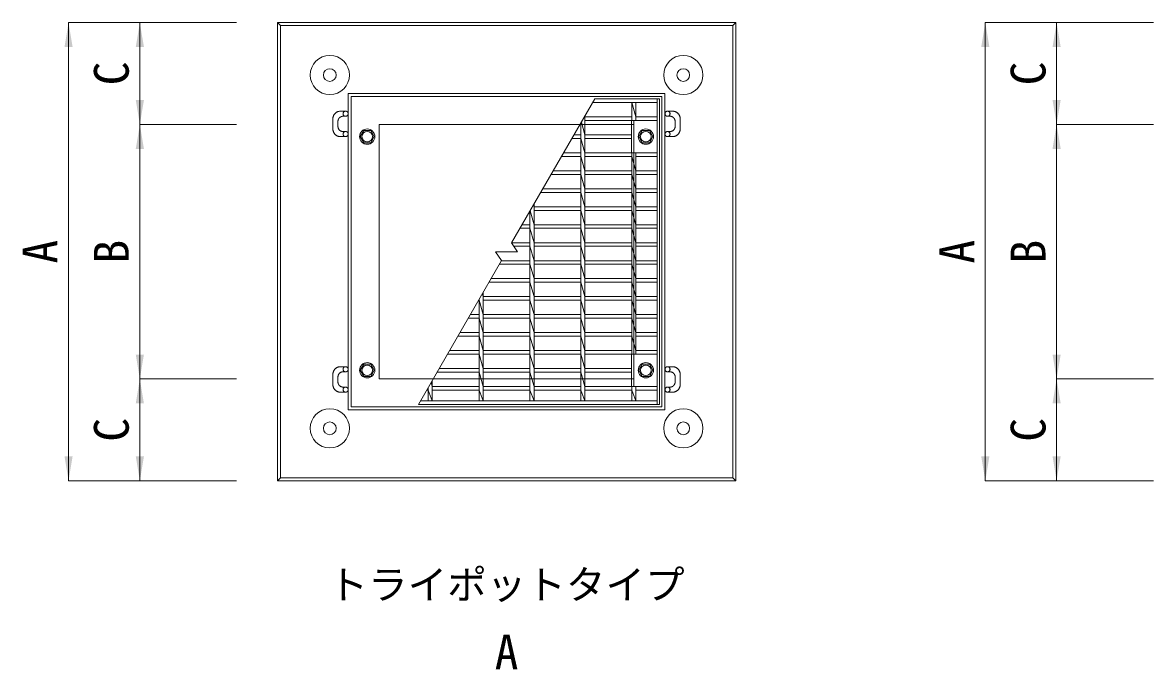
# Model space of a CAD drawing. Units: millimetres, scale not verified. Extents: x 3819 to 56619, y -16688 to 1396.
# Drawn here: x 22669 to 24889, y -6521 to -5250 of the extents above; entities that cross this region are included whole.
import ezdxf
from ezdxf.enums import TextEntityAlignment as Align

# ---------------------------------------------------------------- set-up
doc = ezdxf.new("R2010")
doc.units = ezdxf.units.MM
doc.header["$LTSCALE"] = 50
doc.linetypes.add('USER2', pattern=[2, 1, -1])
doc.layers.add('0_2', color=7, linetype='Continuous')
for name, color, linetype, lineweight in [('受枠', 3, 'USER2', 5), ('寸法線', 7, 'Continuous', 13), ('集水桝', 1, 'Continuous', 5), ('ｲﾝｻｰﾄ', 3, 'Continuous', 9), ('ｸﾞﾚｰﾁﾝｸﾞ', 7, 'Continuous', 5)]:
    doc.layers.add(name, color=color, linetype=linetype, lineweight=lineweight)
doc.styles.add('ＭＳ ゴシック', font='')
doc.styles.get('ＭＳ ゴシック').set_extended_font_data('MS Gothic')

# ---------------------------------------------------------------- blocks, each defined once
blk = doc.blocks.new('filled_arrow')
at = {"color": 0, "linetype": 'Continuous', "lineweight": -2}
blk.add_solid([(7.5, 1.25), (0, 0), (7.5, -1.25)], dxfattribs=at)

msp = doc.modelspace()

# ---------------------------------------------------------------- linework, layer by layer
at = {"layer": '受枠', "linetype": 'Continuous', "lineweight": 9}
for p, q in [((23307.93, -5389.17), (23307.93, -6011.17)), ((23307.93, -5389.17), (23929.93, -5389.17)), ((23929.93, -5389.17), (23929.93, -6011.17)), ((23313.93, -5395.17), (23313.93, -6005.17)), ((23313.93, -5395.17), (23923.93, -5395.17)), ((23923.93, -5395.17), (23923.93, -6005.17)), ((23307.93, -6011.17), (23929.93, -6011.17)), ((23313.93, -6005.17), (23923.93, -6005.17))]:
    msp.add_line(p, q, dxfattribs=at)
at = {"layer": '受枠'}
for p, q in [((23277.93, -5459.17), (23277.93, -5439.17)), ((23292.93, -5424.17), (23302.93, -5424.17)), ((23297.93, -5434.17), (23302.93, -5434.17)), ((23944.93, -5424.17), (23934.93, -5424.17)), ((23939.93, -5434.17), (23934.93, -5434.17)), ((23959.93, -5459.17), (23959.93, -5439.17)), ((23287.93, -5454.17), (23287.93, -5444.17)), ((23949.93, -5454.17), (23949.93, -5444.17)), ((23292.93, -5474.17), (23302.93, -5474.17)), ((23297.93, -5464.17), (23302.93, -5464.17)), ((23939.93, -5464.17), (23934.93, -5464.17)), ((23944.93, -5474.17), (23934.93, -5474.17)), ((23292.93, -5926.17), (23302.93, -5926.17)), ((23944.93, -5926.17), (23934.93, -5926.17)), ((23277.93, -5941.17), (23277.93, -5961.17)), ((23287.93, -5946.17), (23287.93, -5956.17)), ((23297.93, -5936.17), (23302.93, -5936.17)), ((23939.93, -5936.17), (23934.93, -5936.17)), ((23949.93, -5946.17), (23949.93, -5956.17)), ((23959.93, -5941.17), (23959.93, -5961.17)), ((23297.93, -5966.17), (23302.93, -5966.17)), ((23939.93, -5966.17), (23934.93, -5966.17)), ((23292.93, -5976.17), (23302.93, -5976.17)), ((23944.93, -5976.17), (23934.93, -5976.17))]:
    msp.add_line(p, q, dxfattribs=at)
at = {"layer": '受枠', "linetype": 'Continuous'}
for points in [[(23338.51, -5486.17), (23331.58, -5474.17), (23338.51, -5462.17), (23352.36, -5462.17), (23359.29, -5474.17), (23352.36, -5486.17)], [(23885.51, -5486.17), (23878.58, -5474.17), (23885.51, -5462.17), (23899.36, -5462.17), (23906.29, -5474.17), (23899.36, -5486.17)], [(23338.51, -5945.17), (23331.58, -5933.17), (23338.51, -5921.17), (23352.36, -5921.17), (23359.29, -5933.17), (23352.36, -5945.17)], [(23885.51, -5945.17), (23878.58, -5933.17), (23885.51, -5921.17), (23899.36, -5921.17), (23906.29, -5933.17), (23899.36, -5945.17)]]:
    msp.add_lwpolyline(points, close=True, dxfattribs=at)
at = {"layer": '受枠'}
for centre in [(23302.93, -5429.17), (23934.93, -5429.17), (23302.93, -5469.17), (23934.93, -5469.17), (23302.93, -5931.17), (23934.93, -5931.17), (23302.93, -5971.17), (23934.93, -5971.17)]:
    msp.add_circle(centre, 5, dxfattribs=at)
at = {"layer": '受枠', "linetype": 'Continuous'}
for centre, radius in [((23345.43, -5474.17), 15), ((23892.43, -5474.17), 15), ((23345.43, -5474.17), 10.39), ((23892.43, -5474.17), 10.39), ((23345.43, -5933.17), 15), ((23345.43, -5933.17), 10.39), ((23892.43, -5933.17), 15), ((23892.43, -5933.17), 10.39)]:
    msp.add_circle(centre, radius, dxfattribs=at)
at = {"layer": '受枠'}
for centre, radius, start, end in [((23292.93, -5439.17), 15, 90, 180), ((23297.93, -5444.17), 10, 90, 180), ((23939.93, -5444.17), 10, 0, 90), ((23944.93, -5439.17), 15, 0, 90), ((23292.93, -5459.17), 15, 180, 270), ((23297.93, -5454.17), 10, 180, 270), ((23939.93, -5454.17), 10, 270, 0), ((23944.93, -5459.17), 15, 270, 0), ((23292.93, -5941.17), 15, 90, 180), ((23944.93, -5941.17), 15, 0, 90), ((23297.93, -5946.17), 10, 90, 180), ((23939.93, -5946.17), 10, 0, 90), ((23292.93, -5961.17), 15, 180, 270), ((23297.93, -5956.17), 10, 180, 270), ((23939.93, -5956.17), 10, 270, 0), ((23944.93, -5961.17), 15, 270, 0)]:
    msp.add_arc(centre, radius, start, end, dxfattribs=at)
at = {"layer": '寸法線'}
for p, q in [((22758.93, -5250.17), (22758.93, -6150.17)), ((23088.93, -5250.17), (22758.93, -5250.17)), ((22898.93, -5250.17), (22898.93, -5450.17)), ((23088.93, -5250.17), (22898.93, -5250.17)), ((24558.93, -5250.17), (24558.93, -6150.17)), ((24888.93, -5250.17), (24558.93, -5250.17)), ((24698.93, -5250.17), (24698.93, -5450.17)), ((24888.93, -5250.17), (24698.93, -5250.17)), ((23088.93, -5450.17), (22898.93, -5450.17)), ((22898.93, -5450.17), (22898.93, -5950.17)), ((23088.93, -5450.17), (22898.93, -5450.17)), ((24888.93, -5450.17), (24698.93, -5450.17)), ((24698.93, -5450.17), (24698.93, -5950.17)), ((24888.93, -5450.17), (24698.93, -5450.17)), ((23088.93, -5950.17), (22898.93, -5950.17)), ((22898.93, -5950.17), (22898.93, -6150.17)), ((23088.93, -5950.17), (22898.93, -5950.17)), ((24888.93, -5950.17), (24698.93, -5950.17)), ((24698.93, -5950.17), (24698.93, -6150.17)), ((24888.93, -5950.17), (24698.93, -5950.17)), ((23088.93, -6150.17), (22758.93, -6150.17)), ((23088.93, -6150.17), (22898.93, -6150.17)), ((24888.93, -6150.17), (24558.93, -6150.17)), ((24888.93, -6150.17), (24698.93, -6150.17))]:
    msp.add_line(p, q, dxfattribs=at)
at = {"layer": '集水桝', "lineweight": 20}
for p, q in [((23168.93, -5250.17), (24068.93, -5250.17)), ((23168.93, -5250.17), (23168.93, -6150.17)), ((24068.93, -5250.17), (24068.93, -6150.17)), ((23368.93, -5450.17), (23368.93, -5950.17)), ((23368.93, -5450.17), (23868.93, -5450.17)), ((23868.93, -5450.17), (23868.93, -5950.17)), ((23368.93, -5950.17), (23868.93, -5950.17)), ((23168.93, -6150.17), (24068.93, -6150.17))]:
    msp.add_line(p, q, dxfattribs=at)
at = {"layer": '集水桝'}
for p, q in [((23168.93, -5250.17), (23174.93, -5256.17)), ((23174.93, -5256.17), (23174.93, -6144.17)), ((23174.93, -5256.17), (24062.93, -5256.17)), ((24062.93, -5256.17), (24068.93, -5250.17)), ((24062.93, -5256.17), (24062.93, -6144.17)), ((23168.93, -6150.17), (23174.93, -6144.17)), ((23174.93, -6144.17), (24062.93, -6144.17)), ((24062.93, -6144.17), (24068.93, -6150.17))]:
    msp.add_line(p, q, dxfattribs=at)
at = {"layer": 'ｲﾝｻｰﾄ'}
for centre, radius in [((23271.93, -5353.17), 38.5), ((23965.93, -5353.17), 38.5), ((23271.93, -5353.17), 12.5), ((23965.93, -5353.17), 12.5), ((23271.93, -6047.17), 38.5), ((23965.93, -6047.17), 38.5), ((23271.93, -6047.17), 12.5), ((23965.93, -6047.17), 12.5)]:
    msp.add_circle(centre, radius, dxfattribs=at)
at = {"layer": 'ｸﾞﾚｰﾁﾝｸﾞ'}
for p, q in [((23628.93, -5682.85), (23792.14, -5400.17)), ((23788.1, -5407.17), (23914.43, -5407.17)), ((23792.14, -5400.17), (23918.93, -5400.17)), ((23864.93, -5407.17), (23872.93, -5435.47)), ((23864.93, -5407.17), (23864.93, -5442.47)), ((23872.93, -5407.17), (23872.93, -5442.47)), ((23914.43, -5400.17), (23914.43, -6000.17)), ((23918.93, -5400.17), (23918.93, -6000.17)), ((23772.55, -5434.11), (23772.93, -5435.47)), ((23772.93, -5433.44), (23772.93, -5993.17)), ((23772.93, -5435.47), (23864.93, -5435.47)), ((23872.93, -5435.47), (23914.43, -5435.47)), ((23764.93, -5447.3), (23764.93, -5993.17)), ((23765.85, -5445.71), (23772.93, -5470.77)), ((23772.93, -5442.47), (23914.43, -5442.47)), ((23864.43, -5442.47), (23864.43, -5506.07)), ((23868.93, -5442.47), (23868.93, -5506.07)), ((23747.34, -5477.77), (23764.93, -5477.77)), ((23751.38, -5470.77), (23764.93, -5470.77)), ((23764.93, -5477.77), (23772.93, -5506.07)), ((23772.93, -5470.77), (23864.43, -5470.77)), ((23772.93, -5477.77), (23864.43, -5477.77)), ((23726.96, -5513.07), (23764.93, -5513.07)), ((23731, -5506.07), (23764.93, -5506.07)), ((23764.93, -5513.07), (23772.93, -5541.37)), ((23772.93, -5506.07), (23914.43, -5506.07)), ((23772.93, -5513.07), (23864.93, -5513.07)), ((23864.93, -5506.07), (23864.93, -5901.37)), ((23864.93, -5513.07), (23872.93, -5541.37)), ((23872.93, -5506.07), (23872.93, -5901.37)), ((23872.93, -5513.07), (23914.43, -5513.07)), ((23706.58, -5548.37), (23764.93, -5548.37)), ((23710.62, -5541.37), (23764.93, -5541.37)), ((23764.93, -5548.37), (23772.93, -5576.67)), ((23772.93, -5541.37), (23864.93, -5541.37)), ((23772.93, -5548.37), (23864.93, -5548.37)), ((23864.93, -5548.37), (23872.93, -5576.67)), ((23872.93, -5541.37), (23914.43, -5541.37)), ((23872.93, -5548.37), (23914.43, -5548.37)), ((23686.2, -5583.67), (23764.93, -5583.67)), ((23690.24, -5576.67), (23764.93, -5576.67)), ((23764.93, -5583.67), (23772.93, -5611.97)), ((23772.93, -5576.67), (23864.93, -5576.67)), ((23772.93, -5583.67), (23864.93, -5583.67)), ((23864.93, -5583.67), (23872.93, -5611.97)), ((23872.93, -5576.67), (23914.43, -5576.67)), ((23872.93, -5583.67), (23914.43, -5583.67)), ((23671.92, -5608.4), (23672.93, -5611.97)), ((23672.93, -5606.64), (23672.93, -5993.17)), ((23672.93, -5611.97), (23764.93, -5611.97)), ((23772.93, -5611.97), (23864.93, -5611.97)), ((23872.93, -5611.97), (23914.43, -5611.97)), ((23664.93, -5620.5), (23664.93, -5993.17)), ((23665.22, -5620), (23672.93, -5647.27)), ((23672.93, -5618.97), (23764.93, -5618.97)), ((23764.93, -5618.97), (23772.93, -5647.27)), ((23772.93, -5618.97), (23864.93, -5618.97)), ((23864.93, -5618.97), (23872.93, -5647.27)), ((23872.93, -5618.97), (23914.43, -5618.97)), ((23645.44, -5654.27), (23664.93, -5654.27)), ((23649.48, -5647.27), (23664.93, -5647.27)), ((23664.93, -5654.27), (23672.93, -5682.57)), ((23672.93, -5647.27), (23764.93, -5647.27)), ((23672.93, -5654.27), (23764.93, -5654.27)), ((23764.93, -5654.27), (23772.93, -5682.57)), ((23772.93, -5647.27), (23864.93, -5647.27)), ((23772.93, -5654.27), (23864.93, -5654.27)), ((23864.93, -5654.27), (23872.93, -5682.57)), ((23872.93, -5647.27), (23914.43, -5647.27)), ((23872.93, -5654.27), (23914.43, -5654.27)), ((23640.37, -5700.17), (23628.93, -5682.85)), ((23629.1, -5682.57), (23664.93, -5682.57)), ((23672.93, -5682.57), (23764.93, -5682.57)), ((23772.93, -5682.57), (23864.93, -5682.57)), ((23872.93, -5682.57), (23914.43, -5682.57)), ((23597.5, -5700.17), (23640.37, -5700.17)), ((23608.93, -5717.5), (23597.5, -5700.17)), ((23633.37, -5689.57), (23664.93, -5689.57)), ((23664.93, -5689.57), (23672.93, -5717.87)), ((23672.93, -5689.57), (23764.93, -5689.57)), ((23764.93, -5689.57), (23772.93, -5717.87)), ((23772.93, -5689.57), (23864.93, -5689.57)), ((23864.93, -5689.57), (23872.93, -5717.87)), ((23872.93, -5689.57), (23914.43, -5689.57)), ((23445.73, -6000.17), (23608.93, -5717.5)), ((23604.67, -5724.87), (23664.93, -5724.87)), ((23608.72, -5717.87), (23664.93, -5717.87)), ((23664.93, -5724.87), (23672.93, -5753.17)), ((23672.93, -5717.87), (23764.93, -5717.87)), ((23672.93, -5724.87), (23764.93, -5724.87)), ((23764.93, -5724.87), (23772.93, -5753.17)), ((23772.93, -5717.87), (23864.93, -5717.87)), ((23772.93, -5724.87), (23864.93, -5724.87)), ((23864.93, -5724.87), (23872.93, -5753.17)), ((23872.93, -5717.87), (23914.43, -5717.87)), ((23872.93, -5724.87), (23914.43, -5724.87)), ((23584.29, -5760.17), (23664.93, -5760.17)), ((23588.34, -5753.17), (23664.93, -5753.17)), ((23664.93, -5760.17), (23672.93, -5788.47)), ((23672.93, -5753.17), (23764.93, -5753.17)), ((23672.93, -5760.17), (23764.93, -5760.17)), ((23764.93, -5760.17), (23772.93, -5788.47)), ((23772.93, -5753.17), (23864.93, -5753.17)), ((23772.93, -5760.17), (23864.93, -5760.17)), ((23864.93, -5760.17), (23872.93, -5788.47)), ((23872.93, -5753.17), (23914.43, -5753.17)), ((23872.93, -5760.17), (23914.43, -5760.17)), ((23564.93, -5793.71), (23564.93, -5993.17)), ((23571.3, -5782.68), (23572.93, -5788.47)), ((23572.93, -5779.85), (23572.93, -5993.17)), ((23572.93, -5788.47), (23664.93, -5788.47)), ((23672.93, -5788.47), (23764.93, -5788.47)), ((23772.93, -5788.47), (23864.93, -5788.47)), ((23872.93, -5788.47), (23914.43, -5788.47)), ((23563.91, -5795.47), (23564.93, -5795.47)), ((23564.93, -5795.47), (23572.93, -5823.77)), ((23572.93, -5795.47), (23664.93, -5795.47)), ((23664.93, -5795.47), (23672.93, -5823.77)), ((23672.93, -5795.47), (23764.93, -5795.47)), ((23764.93, -5795.47), (23772.93, -5823.77)), ((23772.93, -5795.47), (23864.93, -5795.47)), ((23864.93, -5795.47), (23872.93, -5823.77)), ((23872.93, -5795.47), (23914.43, -5795.47)), ((23543.53, -5830.77), (23564.93, -5830.77)), ((23547.57, -5823.77), (23564.93, -5823.77)), ((23564.93, -5830.77), (23572.93, -5859.07)), ((23572.93, -5823.77), (23664.93, -5823.77)), ((23572.93, -5830.77), (23664.93, -5830.77)), ((23664.93, -5830.77), (23672.93, -5859.07)), ((23672.93, -5823.77), (23764.93, -5823.77)), ((23672.93, -5830.77), (23764.93, -5830.77)), ((23764.93, -5830.77), (23772.93, -5859.07)), ((23772.93, -5823.77), (23864.93, -5823.77)), ((23772.93, -5830.77), (23864.93, -5830.77)), ((23864.93, -5830.77), (23872.93, -5859.07)), ((23872.93, -5823.77), (23914.43, -5823.77)), ((23872.93, -5830.77), (23914.43, -5830.77)), ((23527.19, -5859.07), (23564.93, -5859.07)), ((23572.93, -5859.07), (23664.93, -5859.07)), ((23672.93, -5859.07), (23764.93, -5859.07)), ((23772.93, -5859.07), (23864.93, -5859.07)), ((23872.93, -5859.07), (23914.43, -5859.07)), ((23523.15, -5866.07), (23564.93, -5866.07)), ((23564.93, -5866.07), (23572.93, -5894.37)), ((23572.93, -5866.07), (23664.93, -5866.07)), ((23664.93, -5866.07), (23672.93, -5894.37)), ((23672.93, -5866.07), (23764.93, -5866.07)), ((23764.93, -5866.07), (23772.93, -5894.37)), ((23772.93, -5866.07), (23864.93, -5866.07)), ((23864.93, -5866.07), (23872.93, -5894.37)), ((23872.93, -5866.07), (23914.43, -5866.07)), ((23502.77, -5901.37), (23564.93, -5901.37)), ((23506.81, -5894.37), (23564.93, -5894.37)), ((23564.93, -5901.37), (23572.93, -5929.67)), ((23572.93, -5894.37), (23664.93, -5894.37)), ((23572.93, -5901.37), (23664.93, -5901.37)), ((23664.93, -5901.37), (23672.93, -5929.67)), ((23672.93, -5894.37), (23764.93, -5894.37)), ((23672.93, -5901.37), (23764.93, -5901.37)), ((23764.93, -5901.37), (23772.93, -5929.67)), ((23772.93, -5894.37), (23864.93, -5894.37)), ((23772.93, -5901.37), (23914.43, -5901.37)), ((23864.43, -5901.37), (23864.43, -5964.97)), ((23868.93, -5901.37), (23868.93, -5964.97)), ((23872.93, -5894.37), (23914.43, -5894.37)), ((23482.39, -5936.67), (23564.93, -5936.67)), ((23486.43, -5929.67), (23564.93, -5929.67)), ((23564.93, -5936.67), (23572.93, -5964.97)), ((23572.93, -5929.67), (23664.93, -5929.67)), ((23572.93, -5936.67), (23664.93, -5936.67)), ((23664.93, -5936.67), (23672.93, -5964.97)), ((23672.93, -5929.67), (23764.93, -5929.67)), ((23672.93, -5936.67), (23764.93, -5936.67)), ((23764.93, -5936.67), (23772.93, -5964.97)), ((23772.93, -5929.67), (23864.43, -5929.67)), ((23772.93, -5936.67), (23864.43, -5936.67)), ((23462.01, -5971.97), (23464.93, -5971.97)), ((23464.93, -5966.91), (23464.93, -5993.17)), ((23464.93, -5971.97), (23472.93, -5993.17)), ((23470.67, -5956.97), (23472.93, -5964.97)), ((23472.93, -5953.05), (23472.93, -5993.17)), ((23472.93, -5964.97), (23564.93, -5964.97)), ((23472.93, -5971.97), (23564.93, -5971.97)), ((23564.93, -5971.97), (23572.93, -5993.17)), ((23572.93, -5964.97), (23664.93, -5964.97)), ((23572.93, -5971.97), (23664.93, -5971.97)), ((23664.93, -5971.97), (23672.93, -5993.17)), ((23672.93, -5964.97), (23764.93, -5964.97)), ((23672.93, -5971.97), (23764.93, -5971.97)), ((23764.93, -5971.97), (23772.93, -5993.17)), ((23772.93, -5964.97), (23914.43, -5964.97)), ((23772.93, -5971.97), (23864.93, -5971.97)), ((23864.93, -5964.97), (23864.93, -5993.17)), ((23864.93, -5971.97), (23872.93, -5993.17)), ((23872.93, -5964.97), (23872.93, -5993.17)), ((23872.93, -5971.97), (23914.43, -5971.97)), ((23449.77, -5993.17), (23914.43, -5993.17)), ((23445.73, -6000.17), (23918.93, -6000.17))]:
    msp.add_line(p, q, dxfattribs=at)

# ---------------------------------------------------------------- block references
at = {"layer": '寸法線', "xscale": 6.4, "yscale": 6.4}
for p, rotation in [((22758.93, -5250.17), 270), ((22898.93, -5250.17), 270), ((24558.93, -5250.17), 270), ((24698.93, -5250.17), 270), ((22898.93, -5450.17), 90), ((24698.93, -5450.17), 90), ((22898.93, -5450.17), 270), ((24698.93, -5450.17), 270), ((22898.93, -5950.17), 90), ((24698.93, -5950.17), 90), ((22898.93, -5950.17), 270), ((24698.93, -5950.17), 270), ((22758.93, -6150.17), 90), ((22898.93, -6150.17), 90), ((24558.93, -6150.17), 90), ((24698.93, -6150.17), 90)]:
    msp.add_blockref('filled_arrow', p, dxfattribs=dict(at, rotation=rotation))

# ---------------------------------------------------------------- texts
at = {"layer": '0_2', "style": 'ＭＳ ゴシック'}
msp.add_text('トライポットタイプ', height=56.96, dxfattribs=at).set_placement((23618.93, -6354.22), align=Align.MIDDLE_CENTER)
at = {"layer": '寸法線', "style": 'ＭＳ ゴシック'}
for s, p in [('C', (22842.93, -5350.17)), ('C', (24642.93, -5350.17)), ('A', (22702.93, -5700.17)), ('B', (22842.93, -5700.17)), ('A', (24502.93, -5700.17)), ('B', (24642.93, -5700.17)), ('C', (22842.93, -6050.17)), ('C', (24642.93, -6050.17))]:
    msp.add_text(s, height=68.36, rotation=90, dxfattribs=at).set_placement(p, align=Align.MIDDLE_CENTER)
msp.add_text('A', height=68.36, dxfattribs=at).set_placement((23618.93, -6486.56), align=Align.MIDDLE_CENTER)

doc.saveas('drawing.dxf')
